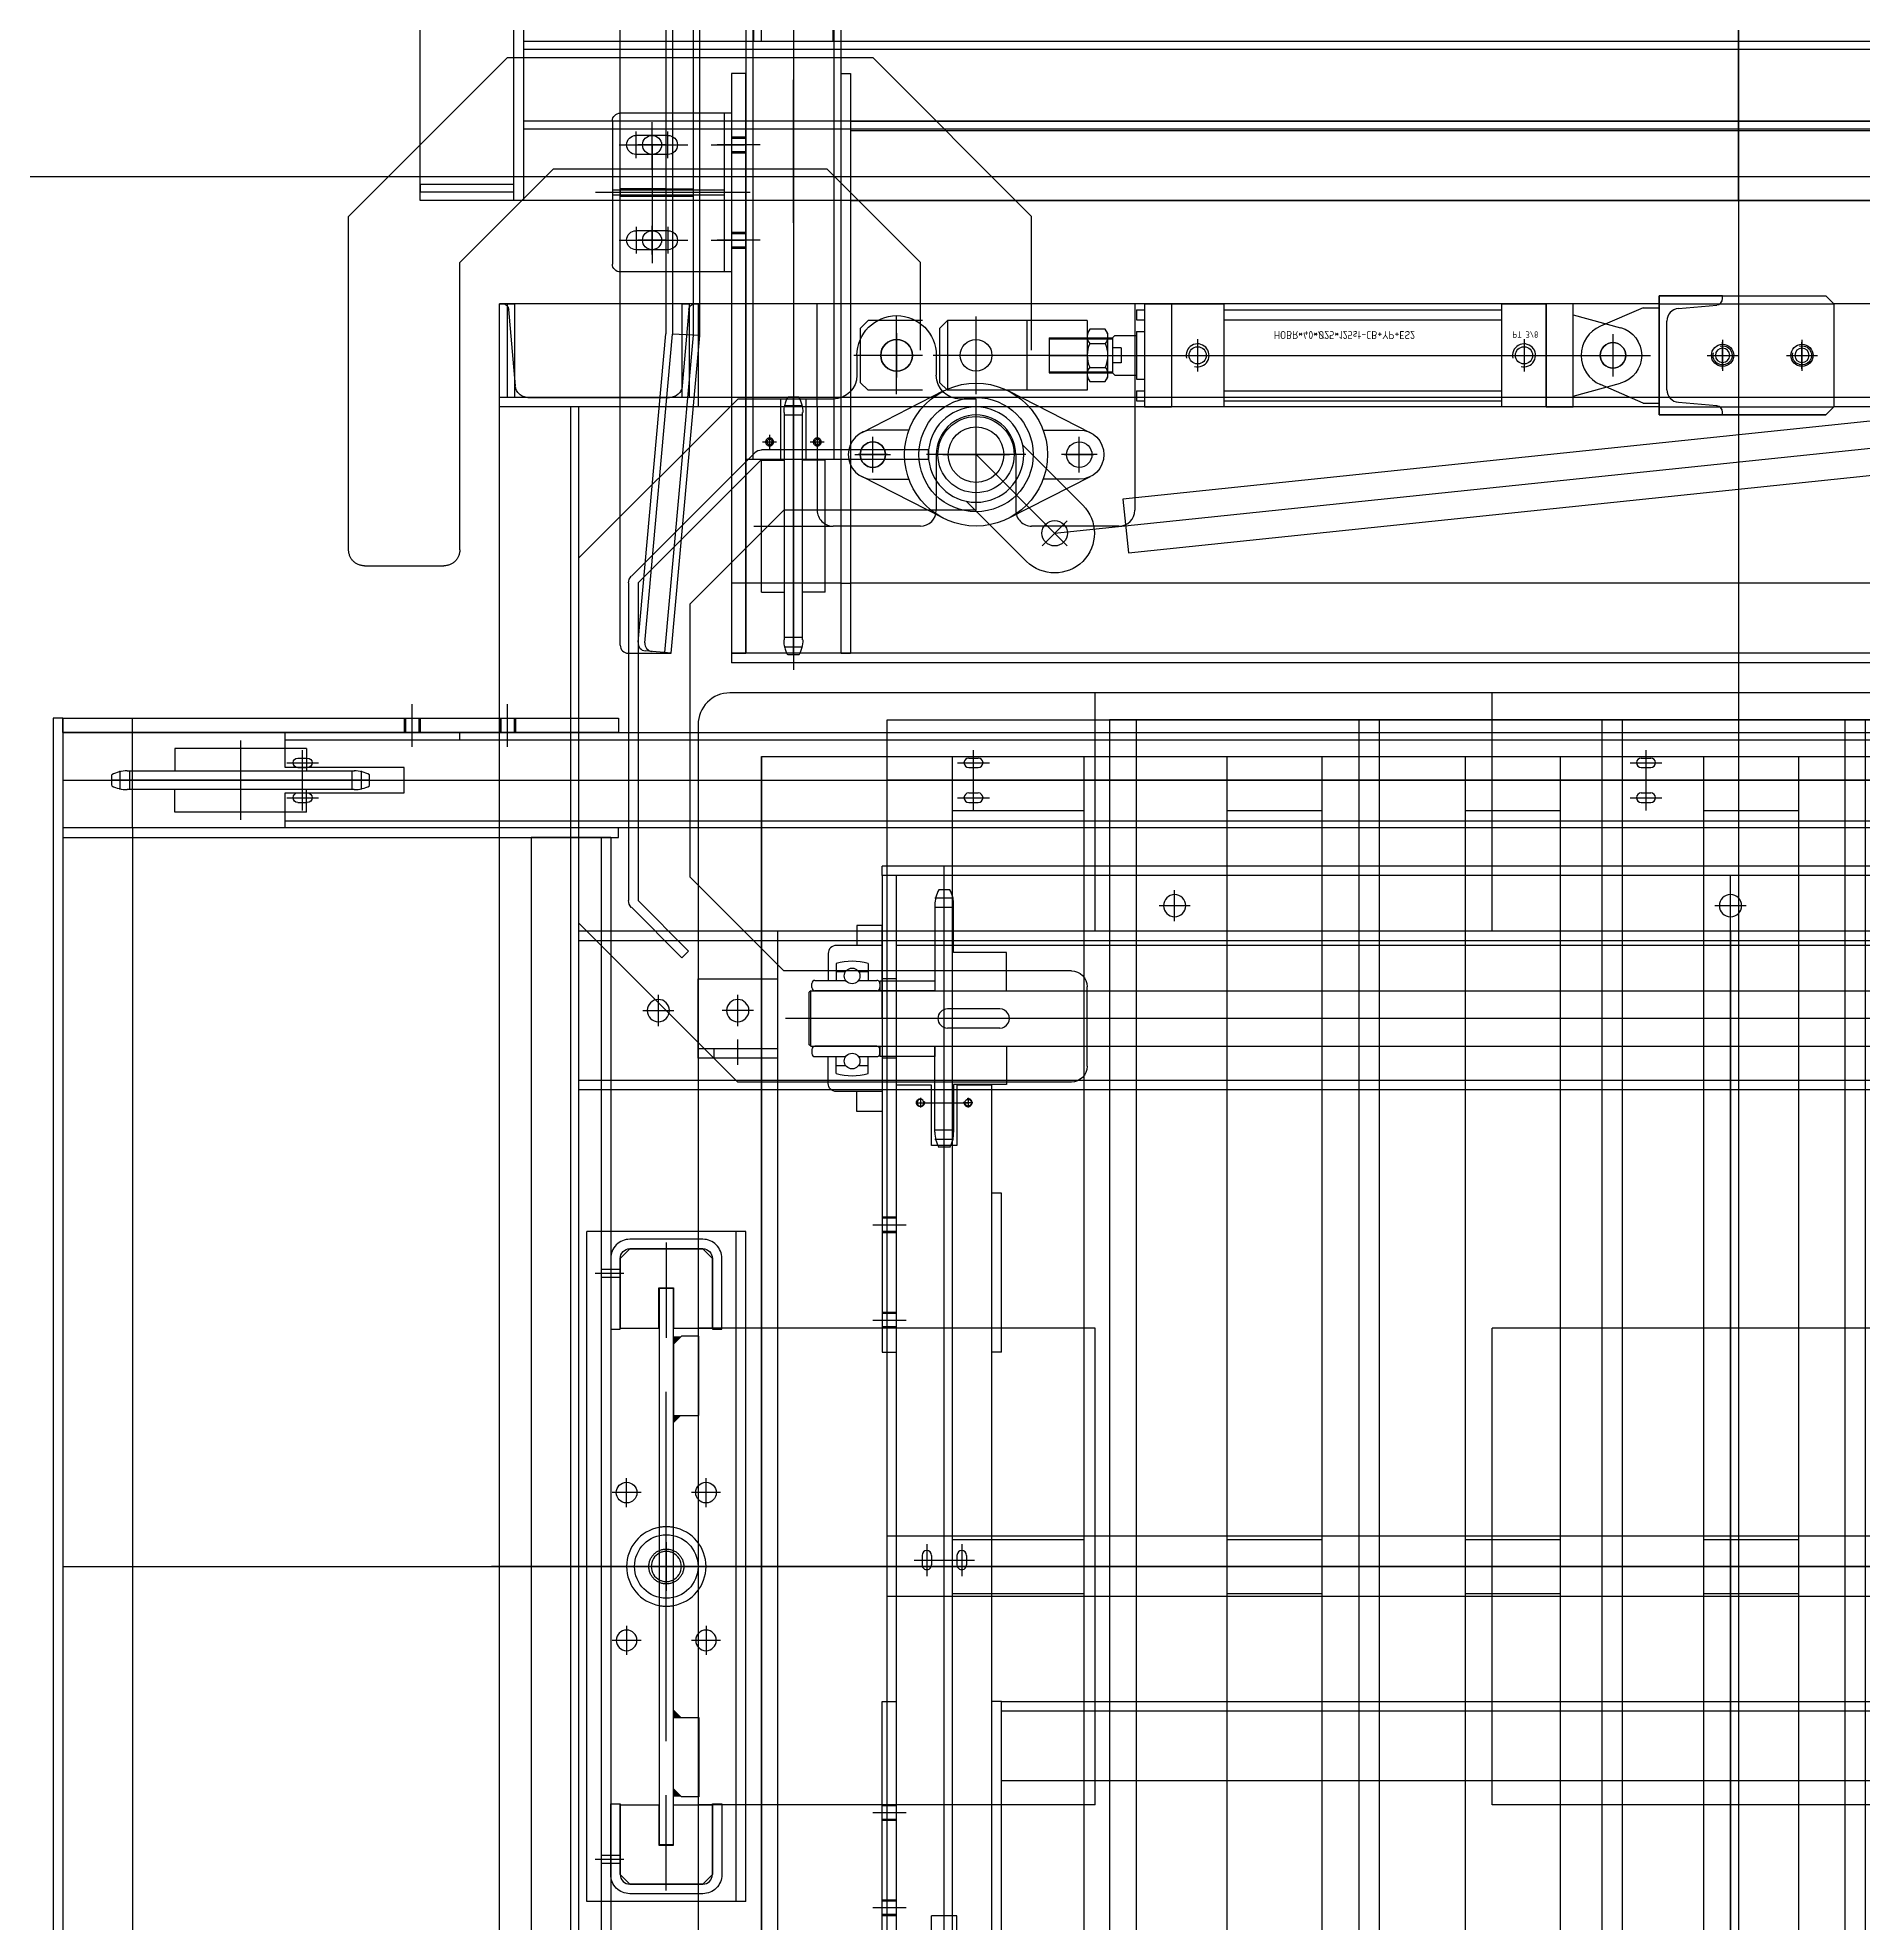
# Model space of a CAD drawing. Extents: x 0 to 210250, y -124674 to 148500.
# Drawn here: x 178271 to 179420, y -30614 to -29427 of the extents above; entities that cross this region are included whole.
import ezdxf

# ---------------------------------------------------------------- set-up
doc = ezdxf.new("R2010")
doc.units = 0
doc.header["$LTSCALE"] = 400
doc.header["$PDSIZE"] = 2
for name, pattern in [('CENTER', [23, 20, -1, 1, -1]), ('HIDDEN', [9.525, 6.35, -3.175]), ('PHANTOM', [25, 20, -1, 1, -1, 1, -1])]:
    doc.linetypes.add(name, pattern=pattern)
doc.layers.get('0').update_dxf_attribs({"linetype": 'CONTINUOUS'})
doc.layers.get('DEFPOINTS').update_dxf_attribs({"linetype": 'CONTINUOUS'})
for name, color, linetype in [('DIM', 2, 'CONTINUOUS'), ('GZ_3', 8, 'HIDDEN'), ('GZ_4', 4, 'CENTER'), ('GZ_Phantom', 6, 'PHANTOM'), ('GZ_Qoo01', 1, 'CONTINUOUS'), ('GZ_Qoo02', 2, 'CONTINUOUS'), ('GZ_Qoo03', 3, 'CONTINUOUS'), ('GZ_Qoo05', 150, 'CONTINUOUS'), ('GZ_Qoo06', 6, 'CONTINUOUS'), ('GZ_Qoo07', 142, 'CONTINUOUS'), ('GZ_Qoo08', 8, 'CONTINUOUS'), ('GZ_Qoo09', 234, 'CONTINUOUS'), ('GZ_Qoo10', 181, 'CONTINUOUS'), ('GZ_Qoo15', 31, 'CONTINUOUS'), ('GZ_Qoo16', 62, 'CONTINUOUS'), ('GZ_Qoo18', 52, 'CONTINUOUS')]:
    doc.layers.add(name, color=color, linetype=linetype)
doc.styles.add('isocp', font='isocp.shx', dxfattribs={"bigfont": 'chineset.shx'})
doc.styles.add('ROMANS', font='romans.shx', dxfattribs={"width": 0.8})
doc.styles.get("Standard").update_dxf_attribs({"font": 'ISOCP.SHX', "bigfont": 'CHINESET.SHX'})
doc.dimstyles.new('AM_ISO', dxfattribs={"dimscale": 300, "dimtxt": 3.5, "dimasz": 3.5, "dimexe": 1, "dimexo": 1, "dimgap": 1.5, "dimtad": 1, "dimdsep": 46, "dimtxsty": 'Standard', "dimcen": 0, "dimclrd": 256, "dimclre": 256, "dimclrt": 256, "dimadec": 0, "dimazin": 2, "dimtp": 0.1, "dimtm": 0.1, "dimtfac": 0.71, "dimtmove": 0, "dimatfit": 3, "dimfxl": 0, "dimlwd": -1, "dimlwe": -1, "dimarcsym": 0})

# ---------------------------------------------------------------- blocks, each defined once
blk = doc.blocks.new('*D404')
at = {"layer": 'DEFPOINTS', "color": 0, "transparency": 16777216}
for p in [(172320.5, -29515), (180875, -29515), (180875, -31265)]:
    blk.add_point(p, dxfattribs=at)
at = {"layer": 'DIM', "linetype": 'ByBlock', "transparency": 16777216}
for p, q in [((172320.5, -28615), (172320.5, -27715)), ((180575, -29515), (172020.5, -29515)), ((172320.5, -31265), (172320.5, -29515)), ((180575, -31265), (172020.5, -31265)), ((172320.5, -32165), (172320.5, -33065))]:
    blk.add_line(p, q, dxfattribs=at)
at = {"layer": 'DIM', "transparency": 16777216}
for points in [[(172170.5, -28615), (172470.5, -28615), (172320.5, -29515)], [(172170.5, -32165), (172470.5, -32165), (172320.5, -31265)]]:
    blk.add_solid(points, dxfattribs=at)
at = {"layer": 'DIM', "transparency": 16777216, "insert": (171600.5, -30390), "char_height": 900, "attachment_point": 5, "rotation": 90, "style": 'ROMANS'}
blk.add_mtext('1750', dxfattribs=at)
blk = doc.blocks.new('A$C7BAC55555')
for p, q in [((510, -529.5), (510, -690.5)), ((34, -627), (34, -567)), ((493, -627), (493, -567)), ((527, -627), (527, -567)), ((429.5, -610), (590.5, -610)), ((34, -777), (34, -717)), ((493, -777), (493, -717)), ((527, -777), (527, -717)), ((34, -927), (34, -867)), ((493, -927), (493, -867)), ((527, -927), (527, -867)), ((34, -1100), (34, -1017)), ((493, -1100), (493, -1017)), ((527, -1100), (527, -1017)), ((0, -1100), (1020, -1100)), ((0, -1220), (1020, -1220))]:
    blk.add_line(p, q)
for points in [[(0, 0), (1020, 0), (1020, -1220), (0, -1220)], [(0, -567), (0, -477), (1020, -477), (1020, -567)], [(0, -717), (0, -627), (1020, -627), (1020, -717)], [(0, -867), (0, -777), (1020, -777), (1020, -867)], [(0, -1017), (0, -927), (1020, -927), (1020, -1017)]]:
    blk.add_lwpolyline(points, close=True)
blk = doc.blocks.new('A$C7DFB169999')
blk.add_line((0, -140), (0, -922))
for points in [[(0, 0), (1066, 0), (1066, -1062), (0, -1062)], [(0, 0), (1066, 0), (1066, -140), (0, -140)], [(0, -153), (1066, -153), (1066, -293), (0, -293)], [(0, -306), (1066, -306), (1066, -446), (0, -446)], [(0, -459), (1066, -459), (1066, -599), (0, -599)], [(0, -612), (1066, -612), (1066, -752), (0, -752)], [(0, -765), (1066, -765), (1066, -905), (0, -905)], [(0, -922), (1066, -922), (1066, -1062), (0, -1062)]]:
    blk.add_lwpolyline(points, close=True)
at = {"layer": 'GZ_3'}
for p, q in [((38, 0), (38, -1062)), ((514, 0), (514, -1062)), ((552, 0), (552, -1062)), ((1028, 0), (1028, -1062))]:
    blk.add_line(p, q, dxfattribs=at)
blk = doc.blocks.new('G$CC2B987D0')
for p, q in [((250, 950), (250, 1100)), ((500, 950), (500, 1100)), ((250, 950), (0, 950)), ((800, 950), (500, 950)), ((250, 700), (0, 700)), ((250, 400), (250, 700)), ((800, 700), (500, 700)), ((500, 400), (500, 700)), ((650, 584.7), (650, 515.3)), ((615.3, 550), (684.7, 550)), ((250, 400), (0, 400)), ((800, 400), (500, 400))]:
    blk.add_line(p, q)
blk.add_lwpolyline([(20, 0), (1280, 0, 0.414214), (1300, 20), (1300, 1080, 0.414214), (1280, 1100), (20, 1100, 0.414214), (0, 1080), (0, 20, 0.414214)], format="xyb", close=True)
blk = doc.blocks.new('Chiming_Hole')
blk.add_circle((0, 0), 5)
at = {"layer": 'GZ_4'}
for p, q in [((0, 7), (0, -7)), ((-7, 0), (7, 0))]:
    blk.add_line(p, q, dxfattribs=at)
blk = doc.blocks.new('G$C8B91A4D4')
for p, q in [((0, 310), (0, 100)), ((10, 320), (60, 320)), ((70, 310), (70, 129)), ((363.2, 317.2), (401, 279.4)), ((327.8, 281.8), (365.6, 244)), ((360, 250), (360, 129)), ((425, 250), (430, 250)), ((430, 250), (430, 240)), ((392, 220), (392, 115)), ((392, 220), (398, 220)), ((398, 220), (398, 115)), ((457.5, 225), (445, 225)), ((457.5, 175), (445, 175)), ((430, 160), (430, 100)), ((70, 129), (129, 70)), ((360, 129), (301, 70)), ((392, 115), (314.2, 37.2)), ((396.2, 110.8), (318.5, 33)), ((0, 100), (100, 0)), ((430, 100), (330, 0)), ((82.4, 69), (78.2, 64.8)), ((110, 33), (78.2, 64.8)), ((114.2, 37.2), (82.4, 69)), ((129, 70), (301, 70)), ((314.2, 37.2), (114.2, 37.2)), ((314.2, 31.2), (114.2, 31.2)), ((100, 0), (330, 0))]:
    blk.add_line(p, q)
blk.add_circle((395, 250), 30)
for centre, radius, start, end in [((345.5, 299.5), 25, 45, 225), ((10, 310), 10, 90, 180), ((60, 310), 10, 0, 90), ((445, 240), 15, 180, 270), ((457.5, 200), 25, 270, 90), ((445, 160), 15, 90, 180), ((392, 115), 6, 315, 0), ((114.2, 37.2), 6, 225, 270), ((314.2, 37.2), 6, 270, 315)]:
    blk.add_arc(centre, radius, start, end)
at = {"layer": 'GZ_3'}
blk.add_line((360, 250), (365, 250), dxfattribs=at)
at = {"layer": 'GZ_4'}
for p, q in [((395, 250), (345.5, 299.5)), ((395, 229), (395, 271)), ((374, 250), (416, 250))]:
    blk.add_line(p, q, dxfattribs=at)
at = {"layer": 'GZ_Phantom'}
for p, q in [((460.7, 285), (545, 285)), ((545, 285), (645, 185)), ((460.7, 215), (516, 215)), ((516, 215), (575, 156)), ((645, -45), (645, 185)), ((575, -16), (575, 156)), ((516, -75), (575, -16)), ((545, -145), (645, -45)), ((335, -75), (516, -75)), ((325, -135), (325, -85)), ((335, -145), (545, -145))]:
    blk.add_line(p, q, dxfattribs=at)
for centre, start, end in [((335, -85), 90, 180), ((335, -135), 180, 270)]:
    blk.add_arc(centre, 10, start, end, dxfattribs=at)
for p, xscale, yscale, zscale, rotation in [((345.5, 299.5), -1.6, 1.6, 1.6, 225), ((457.5, 200), 2, 2, 2, 270)]:
    blk.add_blockref('Chiming_Hole', p, dxfattribs=dict(xscale=xscale, yscale=yscale, zscale=zscale, rotation=rotation))
blk = doc.blocks.new('G$CC7C06DFA')
for p, q in [((1.6, 32.9), (0, 30.2)), ((0, 30.2), (0, 2.7)), ((11.4, 32.9), (1.6, 32.9)), ((1.6, 24), (11.4, 24)), ((13, 30.2), (11.4, 32.9)), ((13, 2.7), (13, 30.2)), ((0, 2.7), (1.6, 0)), ((1.6, 8.9), (11.4, 8.9)), ((1.6, 0), (11.4, 0)), ((11.4, 0), (13, 2.7))]:
    blk.add_line(p, q)
for centre, radius, start, end in [((6.8, 28.3), 6.84, 152.0827, 219.7978), ((18.6, 16.5), 18.6, 156.2523, 203.7477), ((6.2, 28.3), 6.84, 320.2022, 27.9173), ((-5.6, 16.5), 18.6, 336.2523, 23.7477), ((6.8, 4.6), 6.84, 140.2022, 207.9173), ((6.2, 4.6), 6.84, 332.0827, 39.7978)]:
    blk.add_arc(centre, radius, start, end)
blk = doc.blocks.new('G$C97253158')
for p, q in [((26.9, 0), (26.9, 49)), ((8.9, 46.5), (3.9, 41.5)), ((3.9, 41.5), (3.9, 7.5)), ((96.9, 46.5), (8.9, 46.5)), ((96.9, 46.5), (96.9, 2.5)), ((96.9, 24.5), (0, 24.5)), ((3.9, 7.5), (8.9, 2.5)), ((96.9, 2.5), (8.9, 2.5))]:
    blk.add_line(p, q)
at = {"linetype": 'HIDDEN'}
blk.add_line((58.9, 46.5), (58.9, 2.5), dxfattribs=at)
blk.add_circle((26.9, 24.5), 10)
blk = doc.blocks.new('G$C99C01E30')
at = {"color": 4}
for p, q in [((26.9, 0), (26.9, 49)), ((8.9, 46.5), (3.9, 41.5)), ((3.9, 41.5), (3.9, 7.5)), ((43.2, 46.5), (8.9, 46.5)), ((58.9, 46.5), (58.9, 2.5)), ((43.2, 24.5), (0, 24.5)), ((3.9, 7.5), (8.9, 2.5)), ((43.2, 2.5), (8.9, 2.5))]:
    blk.add_line(p, q, dxfattribs=at)
blk.add_circle((26.9, 24.5), 10, dxfattribs=at)
blk = doc.blocks.new('Chiming_Tap')
blk.add_circle((0, 0), 3.75)
at = {"color": 4}
blk.add_arc((0, 0), 5, 255, 195, dxfattribs=at)
at = {"layer": 'GZ_4'}
for p, q in [((-7, 0), (7, 0)), ((0, 7), (0, -7))]:
    blk.add_line(p, q, dxfattribs=at)
blk = doc.blocks.new('G$CE819291F')
for p, q in [((55.1, 61.1), (60, 61.1)), ((55.1, 54.9), (55.1, 61.1)), ((60, 0), (60, 65)), ((60, 65), (77, 65)), ((77, 0), (77, 65)), ((110, 65), (77, 65)), ((110, 0), (110, 65)), ((110, 61.1), (285, 61.1)), ((285, 65), (285, 0)), ((313, 65), (285, 65)), ((313, 65), (313, 0)), ((55, 47.5), (60, 47.5)), ((55, 17.5), (55, 47.5)), ((55.1, 54.9), (60, 54.9)), ((110, 54.9), (285, 54.9)), ((330, 58.1), (359.8, 49.9)), ((0, 21.5), (0, 43.5)), ((0, 43.5), (40, 43.5)), ((0, 42.9), (40, 42.9)), ((40, 43.5), (41.3, 45)), ((40, 21.5), (40, 43.5)), ((45.4, 37.3), (40, 37.3)), ((41.3, 45), (55, 45)), ((45.4, 27.7), (45.4, 37.3)), ((355, 19.2), (355, 45.8)), ((0, 32.5), (378.7, 32.5)), ((45.4, 27.7), (40, 27.7)), ((0, 22.1), (40, 22.1)), ((0, 21.5), (40, 21.5)), ((40, 21.5), (41.3, 20)), ((41.3, 20), (55, 20)), ((55, 17.5), (60, 17.5)), ((330, 6.9), (359.8, 15.1)), ((55.1, 10.1), (60, 10.1)), ((55.1, 3.9), (55.1, 10.1)), ((55.1, 3.9), (60, 3.9)), ((60, 0), (110, 0)), ((110, 10.1), (285, 10.1)), ((110, 3.9), (285, 3.9)), ((285, 0), (313, 0))]:
    blk.add_line(p, q)
at = {"elevation": 0}
blk.add_lwpolyline([(313, 65), (330, 65), (330, 0), (313, 0)], close=True, dxfattribs=at)
blk.add_circle((355, 32.5), 8)
blk.add_arc((355, 32.5), 18.1, 285.3626, 74.6374)
at = {"xscale": -1.444444444444444, "yscale": 1.444444444444444, "zscale": 1.444444444444444, "rotation": 180}
for p in [(93.5, 32.5), (299, 32.5)]:
    blk.add_blockref('Chiming_Tap', p, dxfattribs=at)
at = {"layer": 'GZ_Qoo08', "color": 132, "style": 'isocp', "text_generation_flag": 6}
for s, height, p in [('HOBR*40*%%C25*125st-CB+YP+ES2', 5, (141.5, 17.2)), ('PT 3/8', 4, (291.7, 17.4))]:
    blk.add_text(s, height=height, rotation=180, dxfattribs=at).set_placement(p)
blk = doc.blocks.new('G$C1AB63D57')
blk.add_blockref('G$CE819291F', (122.9, 0))
at = {"xscale": -1, "rotation": 180}
for name, p in [('G$C99C01E30', (0, 57)), ('G$C97253158', (50, 57)), ('G$CC7C06DFA', (146.9, 49))]:
    blk.add_blockref(name, p, dxfattribs=at)
blk = doc.blocks.new('G$C764532AF')
blk.add_lwpolyline([(45, 34), (910, 34), (910, 0), (45, 0)], close=True)
at = {"layer": 'GZ_4'}
blk.add_line((0, 17), (955, 17), dxfattribs=at)
blk = doc.blocks.new('UCFL207-F')
for p, q in [((-20.4, 40.1), (-72, 13.8)), ((20.4, 40.1), (72, 13.8)), ((-55.8, 0), (-74.2, 0)), ((-65, 9.2), (-65, -9.2)), ((55.8, 0), (74.2, 0)), ((65, 9.2), (65, -9.2)), ((-20.4, -40.1), (-72, -13.8)), ((20.4, -40.1), (72, -13.8))]:
    blk.add_line(p, q)
for points in [[(-42.2, -15.5), (-65, -15.5, -1), (-65, 15.5), (-42.2, 15.5)], [(42.2, -15.5), (65, -15.5, 1), (65, 15.5), (42.2, 15.5)]]:
    blk.add_lwpolyline(points, format="xyb")
for centre, radius in [((0, 0), 45), ((0, 0), 36), ((0, 0), 24), ((0, 0), 17.5), ((-65, 0), 8), ((65, 0), 8)]:
    blk.add_circle(centre, radius)
blk = doc.blocks.new('U-F75X40X5X7')
for p, q in [((0, 75), (0, 0)), ((40, 75), (0, 75)), ((40, 73.2), (40, 75)), ((12.3, 67.1), (36.3, 69.2)), ((5, 15.9), (5, 59.1)), ((0, 0), (40, 0)), ((36.3, 5.8), (12.3, 7.9)), ((40, 0), (40, 1.8))]:
    blk.add_line(p, q)
for centre, radius, start, end in [((36, 73.2), 4, 275, 0), ((13, 59.1), 8, 95, 180), ((13, 15.9), 8, 180, 265), ((36, 1.8), 4, 0, 85)]:
    blk.add_arc(centre, radius, start, end)
blk = doc.blocks.new('Hole')
blk.add_circle((0, 0), 5)
at = {"layer": 'GZ_4'}
for p, q in [((-7, 0), (7, 0)), ((0, 7), (0, -7))]:
    blk.add_line(p, q, dxfattribs=at)
blk = doc.blocks.new('G$C6068A536')
for p, q in [((54, 75), (54, 0)), ((54, 75), (159, 75)), ((159, 75), (164, 70)), ((44, 67.5), (17.1, 55.9)), ((44, 67.5), (54, 67.5)), ((164, 70), (164, 5)), ((44, 7.5), (17.1, 19.1)), ((44, 7.5), (54, 7.5)), ((54, 0), (159, 0)), ((164, 5), (159, 0))]:
    blk.add_line(p, q)
blk.add_arc((25, 37.5), 20, 113.3743, 246.6257)
blk.add_blockref('U-F75X40X5X7', (54, 0))
for p, xscale, yscale, zscale in [((25, 37.5), 1.599999999999985, 1.599999999999985, 1.599999999999985), ((94, 37.5), 1.399999999999977, 1.399999999999977, 1.399999999999977), ((144, 37.5), 1.399999999999977, 1.399999999999977, 1.399999999999977)]:
    blk.add_blockref('Hole', p, dxfattribs=dict(xscale=xscale, yscale=yscale, zscale=zscale))
blk = doc.blocks.new('A$C43806FBB')
for p, q in [((-3, -1), (3, -1)), ((-3, -7), (3, -7)), ((-3, -23), (3, -23)), ((-3, -29), (3, -29))]:
    blk.add_line(p, q)
for centre, start, end in [((-3, -4), 90, 270), ((3, -4), 270, 90), ((-3, -26), 90, 270), ((3, -26), 270, 90)]:
    blk.add_arc(centre, 3, start, end)
at = {"layer": 'GZ_4'}
for p, q in [((0, 4), (0, -34)), ((-10, -4), (10, -4)), ((-10, -26), (10, -26))]:
    blk.add_line(p, q, dxfattribs=at)
blk = doc.blocks.new('G$C20335B6D')
for p, q in [((7, 33), (13, 33)), ((7, 27), (13, 27)), ((7, 11), (13, 11)), ((7, 5), (13, 5))]:
    blk.add_line(p, q)
for centre, start, end in [((7, 30), 90, 270), ((13, 30), 270, 90), ((7, 8), 90, 270), ((13, 8), 270, 90)]:
    blk.add_arc(centre, 3, start, end)
at = {"layer": 'GZ_4'}
for p, q in [((10, 0), (10, 38)), ((0, 30), (20, 30)), ((0, 8), (20, 8))]:
    blk.add_line(p, q, dxfattribs=at)
blk = doc.blocks.new('G$CB6910C90')
blk.add_lwpolyline([(0, 44.5, -0.414214), (12, 56.5), (58, 56.5, -0.414214), (70, 44.5), (70, 0), (64, 0), (64, 44.5, 0.414214), (58, 50.5), (12, 50.5, 0.414214), (6, 44.5), (6, 0), (0, 0)], format="xyb", close=True)
at = {"layer": 'GZ_3'}
for p, q in [((64, 37.5), (70, 37.5)), ((64, 32.5), (70, 32.5))]:
    blk.add_line(p, q, dxfattribs=at)
at = {"layer": 'GZ_4'}
blk.add_line((61.8, 35), (73, 35), dxfattribs=at)
blk = doc.blocks.new('G$CC3795737')
for p, q in [((145, 0), (145, 918)), ((145, 918), (195, 918)), ((195, 0), (195, 918)), ((60, 670), (145, 670)), ((60, 670), (60, 248)), ((60, 248), (145, 248)), ((145, 0), (195, 0))]:
    blk.add_line(p, q)
blk.add_circle((110, 459), 20)
at = {"layer": 'GZ_3'}
for p, q in [((151, 0), (151, 918)), ((66, 670), (66, 248)), ((145, 670), (160, 670)), ((160, 670), (160, 248)), ((145, 646), (151, 646)), ((145, 641), (151, 641)), ((145, 277), (151, 277)), ((145, 272), (151, 272)), ((145, 248), (160, 248))]:
    blk.add_line(p, q, dxfattribs=at)
at = {"layer": 'GZ_4'}
for p, q in [((142.4, 643.5), (154.7, 643.5)), ((110, 569), (110, 349)), ((0, 459), (220.1, 459)), ((142.4, 274.5), (154.7, 274.5))]:
    blk.add_line(p, q, dxfattribs=at)
blk.add_blockref('G$CB6910C90', (75, 608.5))
at = {"xscale": -1.3, "yscale": 1.3, "zscale": 1.3, "rotation": 180}
for p in [(85, 505.5), (135, 505.5)]:
    blk.add_blockref('Chiming_Hole', p, dxfattribs=at)
at = {"xscale": 1.3, "yscale": 1.3, "zscale": 1.3}
for p in [(85, 412.5), (135, 412.5)]:
    blk.add_blockref('Chiming_Hole', p, dxfattribs=at)
at = {"xscale": -1, "rotation": 180}
blk.add_blockref('G$CB6910C90', (75, 309.5), dxfattribs=at)
blk = doc.blocks.new('G$CACBF8BD5')
blk.add_lwpolyline([(6, 56.1), (0, 50.1), (0, 6.1), (24.4, 6.1), (24.4, 31.6), (33.6, 31.6), (33.6, 6.1), (58, 6.1), (58, 50.1), (52, 56.1)], close=True)
at = {"layer": 'GZ_4'}
blk.add_line((29, 60), (29, 0), dxfattribs=at)
blk = doc.blocks.new('G$CD043A486')
at = {"elevation": 0}
for points in [[(20.5, 0), (29.5, 0), (29.5, 350), (20.5, 350)], [(29.5, 270), (45.5, 270), (45.5, 320), (34.5, 320), (29.5, 315)], [(29.5, 80), (45.5, 80), (45.5, 30), (34.5, 30), (29.5, 35)]]:
    blk.add_lwpolyline(points, close=True, dxfattribs=at)
for radius, start, end in [(25, 100.3698, 259.6302), (25, 280.3698, 79.6302), (9.5, 116.7437, 243.2563), (9.5, 296.7437, 63.2563)]:
    blk.add_arc((25, 175), radius, start, end)
for points in [[(29.5, 315), (34.5, 320), (29.5, 320)], [(29.5, 265), (34.5, 270), (29.5, 270)], [(29.5, 85), (34.5, 80), (29.5, 80)], [(29.5, 35), (34.5, 30), (29.5, 30)]]:
    blk.add_solid(points)
at = {"layer": 'GZ_3'}
blk.add_circle((25, 175), 11, dxfattribs=at)
for radius, start, end in [(25, 79.6302, 100.3698), (9.5, 63.2563, 116.7437), (9.5, 243.2563, 296.7437), (25, 259.6302, 280.3698)]:
    blk.add_arc((25, 175), radius, start, end, dxfattribs=at)
at = {"layer": 'GZ_4'}
for p, q in [((25, 190.4), (25, 159.6)), ((9.6, 175), (40.4, 175))]:
    blk.add_line(p, q, dxfattribs=at)
blk = doc.blocks.new('G$CA0D70F1C')
for p, q in [((28.4, 162.2), (21.6, 162.2)), ((19.1, 9.6), (19.1, 152.7)), ((19.1, 151.1), (30.8, 151.1)), ((30.8, 152.6), (30.8, 9.6)), ((5, 122.6), (5, 39.6)), ((5, 122.6), (19.1, 122.6)), ((45, 122.6), (30.8, 122.6)), ((45, 122.6), (45, 39.6)), ((5, 39.6), (19.1, 39.6)), ((45, 39.6), (30.8, 39.6)), ((19.1, 11.1), (30.8, 11.1)), ((28.4, 0), (21.6, 0))]:
    blk.add_line(p, q)
for centre, start, end in [((39.4, 152.7), 151.8569, 180.0706), ((10.6, 152.7), 359.9294, 28.1431), ((39.4, 9.6), 179.9294, 208.1431), ((10.6, 9.6), 331.8569, 0.0706)]:
    blk.add_arc(centre, 20.3, start, end)
at = {"layer": 'GZ_4'}
for p, q in [((19.1, 157.1), (30.8, 157.1)), ((25, 162.2), (25, 0)), ((0, 81.1), (50, 81.1)), ((19.1, 5.1), (30.8, 5.1))]:
    blk.add_line(p, q, dxfattribs=at)
blk = doc.blocks.new('G$C5BBA61A6')
for p, q in [((0, 1086), (0, 18)), ((6, 1086), (0, 1086)), ((6, 1086), (6, 18)), ((6, 1077), (2406, 1077)), ((50, 1017), (50, 1077)), ((146, 1055), (146, 1077)), ((221, 1055), (146, 1055)), ((221, 1039), (221, 1055)), ((146, 1017), (146, 1039)), ((146, 1039), (221, 1039)), ((2406, 1017), (6, 1017)), ((6, 1017), (6, 1011)), ((6, 1017), (6, 1011)), ((50, 1011), (50, 93))]:
    blk.add_line(p, q)
at = {"elevation": 0}
for points in [[(6, 1086), (356, 1086), (356, 1077), (6, 1077)], [(6, 1011), (356, 1011), (356, 1017), (6, 1017)]]:
    blk.add_lwpolyline(points, close=True, dxfattribs=at)
at = {"layer": 'GZ_3'}
for p, q in [((50, 1077), (50, 1086)), ((221, 1086), (221, 1077)), ((221.8, 1086), (221.8, 1077)), ((230.2, 1086), (230.2, 1077)), ((231, 1086), (231, 1077)), ((281, 1086), (281, 1077)), ((281.8, 1086), (281.8, 1077)), ((290.2, 1086), (290.2, 1077)), ((291, 1086), (291, 1077)), ((146, 1072.5), (2284, 1072.5)), ((256, 1072.5), (256, 1077)), ((146, 1021.5), (2284, 1021.5)), ((50, 1017), (50, 1011))]:
    blk.add_line(p, q, dxfattribs=at)
at = {"layer": 'GZ_4'}
for p, q in [((226, 1068), (226, 1095)), ((286, 1068), (286, 1095)), ((6, 1047), (2416.5, 1047)), ((6, 552), (2406, 552))]:
    blk.add_line(p, q, dxfattribs=at)
for name, p, rotation in [('G$CA0D70F1C', (36.9, 1072), 270), ('G$CC3795737', (496, 1011), 180)]:
    blk.add_blockref(name, p, dxfattribs=dict(rotation=rotation))
at = {"xscale": -1, "rotation": 180}
blk.add_blockref('A$C43806FBB', (157, 1032), dxfattribs=at)
for p in [(569.4, 1028), (992.8, 1028)]:
    blk.add_blockref('G$C20335B6D', p)
at = {"layer": 'GZ_Qoo02'}
blk.add_blockref('G$CD043A486', (361, 377), dxfattribs=at)
at = {"layer": 'GZ_Qoo10'}
blk.add_blockref('G$CACBF8BD5', (357, 695.9), dxfattribs=at)
at = {"layer": 'GZ_Qoo10', "xscale": -1, "rotation": 180}
blk.add_blockref('G$CACBF8BD5', (357, 408.1), dxfattribs=at)
blk = doc.blocks.new('SCR1-64551181')
blk.add_circle((0, 0), 2.1)
at = {"layer": 'GZ_3'}
blk.add_arc((0, 0), 2.5, 255, 195, dxfattribs=at)
at = {"layer": 'GZ_4'}
for p, q in [((-3, 0), (3, 0)), ((0, 3), (0, -3))]:
    blk.add_line(p, q, dxfattribs=at)
blk = doc.blocks.new('A$C479D1121')
at = {"layer": 'GZ_4'}
blk.add_line((0, 15), (0, -15), dxfattribs=at)
blk.add_blockref('SCR1-64551181', (0, 15))
at = {"xscale": -1, "rotation": 180}
blk.add_blockref('SCR1-64551181', (0, -15), dxfattribs=at)
blk = doc.blocks.new('G$CD55A1C7B')
for p, q in [((0, 1076, 0), (0, 8)), ((6, 1076, 0), (0, 1076, 0)), ((6, 1076, 0), (6, 8)), ((6, 1076), (306, 1076)), ((71, 1067), (71, 1076)), ((121, 1067), (121, 1076)), ((306, 1076), (306, 1067)), ((876, 1076, 0), (876, 8, 0)), ((882, 1076, 0), (876, 1076, 0)), ((882, 1076, 0), (882, 8, 0)), ((876, 1067, 0), (6, 1067, 0)), ((50, 1067, 0), (50, 17)), ((138, 1067, 0), (138, 1045, 0)), ((736, 1067, 0), (736, 1045, 0)), ((832, 1067, 0), (832, 1007, 0)), ((138, 1045, 0), (176, 1045, 0)), ((176, 1045, 0), (176, 1029, 0)), ((661, 1045, 0), (661, 1029, 0)), ((736, 1045, 0), (661, 1045, 0)), ((138, 1029, 0), (138, 1007, 0)), ((176, 1029, 0), (138, 1029, 0)), ((736, 1029, 0), (661, 1029, 0)), ((736, 1029, 0), (736, 1007, 0)), ((876, 1007, 0), (138, 1007, 0)), ((526, 1001, 0), (526, 1007, 0)), ((876, 1001, 0), (526, 1001, 0)), ((832, 1001, 0), (832, 83)), ((876, 77), (138, 77)), ((138, 77), (138, 55)), ((306, 83, 0), (306, 77)), ((876, 83), (526, 83)), ((526, 83), (526, 77)), ((736, 77), (736, 55)), ((832, 77, 0), (832, 17, 0)), ((138, 55), (176, 55)), ((176, 55), (176, 39)), ((661, 55), (661, 39)), ((736, 55), (661, 55)), ((138, 39), (138, 17)), ((176, 39), (138, 39)), ((736, 39), (661, 39)), ((736, 39), (736, 17)), ((876, 17), (6, 17)), ((71, 17), (71, 8)), ((121, 17), (121, 8)), ((306, 8), (306, 17)), ((6, 8), (0, 8)), ((6, 8, 0), (0, 8, 0)), ((6, 8), (306, 8))]:
    blk.add_line(p, q)
at = {"elevation": 0}
for points in [[(876, 1076), (526, 1076), (526, 1067)], [(306, 1007), (306, 1001), (206, 1001), (206, 1007)], [(306, 83), (206, 83), (206, 77)]]:
    blk.add_lwpolyline(points, dxfattribs=at)
blk.add_lwpolyline([(526, 1001), (576, 1001), (576, 83), (526, 83)], close=True, dxfattribs=at)
blk.add_lwpolyline([(882, 8), (526, 8), (526, 17)])
at = {"layer": 'DEFPOINTS', "color": 0, "linetype": 'ByBlock'}
for p in [(876, 1067, 0), (876, 1067, 0), (176, 1007, 0), (661, 1007, 0), (176, 77), (176, 77), (701, 17)]:
    blk.add_point(p, dxfattribs=at)
at = {"layer": 'GZ_3'}
for p, q in [((832, 1067, 0), (832, 1076, 0)), ((532, 1001, 0), (532, 83, 0)), ((832, 1007, 0), (832, 1001, 0)), ((832, 77, 0), (832, 83)), ((221, 17, 0), (221, 8, 0)), ((221.7, 17, 0), (221.7, 8, 0)), ((230.2, 17, 0), (230.2, 8, 0)), ((231, 17, 0), (231, 8, 0)), ((281, 17, 0), (281, 8, 0)), ((281.7, 17, 0), (281.7, 8, 0)), ((290.2, 17, 0), (290.2, 8, 0)), ((291, 17, 0), (291, 8, 0)), ((591, 17, 0), (591, 8, 0)), ((591.7, 17, 0), (591.7, 8, 0)), ((600.2, 17, 0), (600.2, 8, 0)), ((601, 17, 0), (601, 8, 0)), ((651, 17, 0), (651, 8, 0)), ((651.7, 17, 0), (651.7, 8, 0)), ((660.2, 17, 0), (660.2, 8, 0)), ((661, 17, 0), (661, 8, 0)), ((832, 17, 0), (832, 8))]:
    blk.add_line(p, q, dxfattribs=at)
at = {"layer": 'GZ_4'}
for p, q in [((96, 1059), (96, 1084)), ((882, 1037, 0), (0, 1037, 0)), ((876, 542, 0), (6, 542, 0)), ((882, 47), (0, 47)), ((96, 25), (96, 0)), ((226, 2, 0), (226, 23, 0)), ((286, 2, 0), (286, 23, 0)), ((596, 23, 0), (596, 2, 0)), ((656, 23, 0), (656, 2, 0))]:
    blk.add_line(p, q, dxfattribs=at)
at = {"xscale": -1, "rotation": 180}
for name, p in [('A$C479D1121', (149, 1037, 0)), ('G$C20335B6D', (427, 1056)), ('A$C479D1121', (149, 47, 0))]:
    blk.add_blockref(name, p, dxfattribs=at)
at = {"rotation": 359.9999999999999}
for p in [(725, 1052, 0), (725, 62)]:
    blk.add_blockref('A$C43806FBB', p, dxfattribs=at)
at = {"yscale": 1.4, "zscale": 1.4}
for p, xscale in [((25, 892, 0), -1.4), ((857, 892, 0), 1.4), ((25, 542, 0), -1.4), ((857, 542, 0), 1.4), ((25, 192, 0), -1.4), ((857, 192, 0), 1.4)]:
    blk.add_blockref('Chiming_Hole', p, dxfattribs=dict(at, xscale=xscale))
blk.add_blockref('G$C20335B6D', (427, 28))
blk = doc.blocks.new('UC207')
for p, q in [((-4.1, 24), (-15.5, 24)), ((-10, 34.6), (-10, 24)), ((-4.1, 29.5), (-10, 29.5)), ((10, 29.5), (4.1, 29.5)), ((23.4, 24), (4.1, 24)), ((10, 34.6), (10, 24)), ((-17.5, 22), (-17.5, 19.5)), ((-15.5, 17.5), (23.4, 17.5)), ((25.4, 19.5), (25.4, 22)), ((-17.5, -22), (-17.5, -19.5)), ((-15.5, -17.5), (23.4, -17.5)), ((25.4, -19.5), (25.4, -22)), ((-4.1, -24), (-15.5, -24)), ((-10, -34.6), (-10, -24)), ((-4.1, -29.5), (-10, -29.5)), ((23.4, -24), (4.1, -24)), ((10, -29.5), (4.1, -29.5)), ((10, -34.6), (10, -24))]:
    blk.add_line(p, q)
for centre in [(0, 26.8), (0, -26.8)]:
    blk.add_circle(centre, 4.92)
for centre, radius, start, end in [((0, 0), 36, 73.8724, 106.1276), ((-15.5, 22), 2, 90, 180), ((23.4, 22), 2, 0, 90), ((-15.5, 19.5), 2, 180, 270), ((23.4, 19.5), 2, 270, 0), ((-15.5, -19.5), 2, 90, 180), ((-15.5, -22), 2, 180, 270), ((23.4, -19.5), 2, 0, 90), ((23.4, -22), 2, 270, 0), ((0, 0), 36, 253.8724, 286.1276)]:
    blk.add_arc(centre, radius, start, end)
blk = doc.blocks.new('UCF207-S')
for points in [[(0, 0), (0, 58.5), (-16, 58.5), (-16, 46)], [(0, 0), (0, -58.5), (-16, -58.5), (-16, -46)]]:
    blk.add_lwpolyline(points)
for points in [[(0, 46), (-29, 46, 0.414214), (-34, 41), (-34, 24)], [(0, -46), (-29, -46, -0.414214), (-34, -41), (-34, -24)]]:
    blk.add_lwpolyline(points, format="xyb")
at = {"rotation": 180}
blk.add_blockref('UC207', (-19, 0), dxfattribs=at)
blk = doc.blocks.new('G$CF319886A')
for p, q in [((0, 1174), (1, 1175)), ((1, 1175), (34, 1175)), ((35, 1174), (34, 1175)), ((0, 1174), (35, 1174)), ((0, 1174), (0, 16)), ((35, 1174), (35, 16)), ((11.5, 1055), (11.5, 1088)), ((23.5, 1055), (23.5, 1088)), ((11.5, 102), (11.5, 180)), ((23.5, 102), (23.5, 180)), ((0, 16), (35, 16)), ((0, 16), (1, 15)), ((1, 15), (34, 15)), ((34, 15), (35, 16))]:
    blk.add_line(p, q)
for centre, start, end in [((17.5, 1088), 0, 180), ((17.5, 1055), 180, 0), ((17.5, 180), 0, 180), ((17.5, 102), 180, 0)]:
    blk.add_arc(centre, 6, start, end)
at = {"layer": 'GZ_4'}
blk.add_line((17.5, 0), (17.5, 1190), dxfattribs=at)
blk = doc.blocks.new('G$C90D414C2')
at = {"layer": 'GZ_Phantom'}
for points in [[(63.6, 1095.8), (63.6, 1130.4), (57.3, 1130.4), (57.3, 1095.8)], [(105, 1095.8), (105, 1130.4), (98.6, 1130.4), (98.6, 1095.8)], [(63.6, 94.1), (63.6, 59.6), (57.3, 59.6), (57.3, 94.1)], [(105, 94.1), (105, 59.6), (98.6, 59.6), (98.6, 94.1)]]:
    blk.add_lwpolyline(points, close=True, dxfattribs=at)
at = {"layer": 'GZ_Qoo06'}
for p, q in [((0, 1086.5), (0, 1093.4)), ((0, 1086.5), (0, 1093.4)), ((5.1, 1095.8), (5.1, 1084.1)), ((5.1, 1095.8), (5.1, 1084.1)), ((152.6, 1095.8), (9.6, 1095.8)), ((11.1, 1095.8), (11.1, 1084.1)), ((11.1, 1095.8), (11.1, 1084.1)), ((152.6, 1095.8), (98.6, 1095.8)), ((151.1, 1095.8), (151.1, 1084.1)), ((151.1, 1095.8), (151.1, 1084.1)), ((157.1, 1095.8), (157.1, 1084.1)), ((157.1, 1095.8), (157.1, 1084.1)), ((162.2, 1086.5), (162.2, 1093.4)), ((162.2, 1086.5), (162.2, 1093.4)), ((39.6, 1084.1), (9.6, 1084.1)), ((39.6, 1084.1), (9.6, 1084.1)), ((39.6, 1050.8), (39.6, 1084.1)), ((39.6, 1050.8), (39.6, 1084.1)), ((122.6, 1050.8), (122.6, 1084.1)), ((122.6, 1084.1), (152.6, 1084.1)), ((122.6, 1050.8), (122.6, 1084.1)), ((122.6, 1084.1), (152.6, 1084.1)), ((63.6, 1050.8), (39.6, 1050.8)), ((63.6, 1050.8), (39.6, 1050.8)), ((63.6, 1050.8), (39.6, 1050.8)), ((63.6, 1050.8), (39.6, 1050.8)), ((81.1, 1050.8), (39.6, 1050.8)), ((81.1, 1050.8), (39.6, 1050.8)), ((39.6, 1050.8), (39.6, 1017.6)), ((63.6, 1050.8), (39.6, 1050.8)), ((63.6, 1050.8), (39.6, 1050.8)), ((63.6, 1050.8), (39.6, 1050.8)), ((63.6, 1050.8), (39.6, 1050.8)), ((81.1, 1050.8), (39.6, 1050.8)), ((81.1, 1050.8), (122.6, 1050.8)), ((81.1, 1050.8), (122.6, 1050.8)), ((81.1, 1050.8), (122.6, 1050.8)), ((98.6, 1050.8), (122.6, 1050.8)), ((98.6, 1050.8), (122.6, 1050.8)), ((98.6, 1050.8), (122.6, 1050.8)), ((98.6, 1050.8), (122.6, 1050.8)), ((98.6, 1050.8), (122.6, 1050.8)), ((98.6, 1050.8), (122.6, 1050.8)), ((98.6, 1050.8), (122.6, 1050.8)), ((98.6, 1050.8), (122.6, 1050.8)), ((122.6, 1050.8), (122.6, 1017.6)), ((12.2, 1015.2), (12.2, 1008.3)), ((17.2, 1005.9), (17.2, 1017.6)), ((39.6, 1017.6), (21.8, 1017.6)), ((23.2, 1005.9), (23.2, 1017.6)), ((122.6, 1017.6), (140.4, 1017.6)), ((139, 1005.9), (139, 1017.6)), ((145, 1005.9), (145, 1017.6)), ((150, 1015.2), (150, 1008.3)), ((21.8, 1005.9), (81.1, 1005.9)), ((140.4, 1005.9), (81.1, 1005.9)), ((63.6, 139.1), (39.6, 139.1)), ((39.6, 139.1), (39.6, 105.9)), ((63.6, 139.1), (39.6, 139.1)), ((63.6, 94.1), (63.6, 139.1)), ((98.6, 139.1), (122.6, 139.1)), ((98.6, 139.1), (122.6, 139.1)), ((98.6, 94.1), (98.6, 139.1)), ((122.6, 139.1), (122.6, 105.9)), ((0, 103.5), (0, 96.5)), ((5.1, 94.1), (5.1, 105.9)), ((39.6, 105.9), (9.6, 105.9)), ((11.1, 94.1), (11.1, 105.9)), ((122.6, 105.9), (152.6, 105.9)), ((151.1, 94.1), (151.1, 105.9)), ((157.1, 94.1), (157.1, 105.9)), ((162.2, 103.5), (162.2, 96.5)), ((9.6, 94.1), (63.6, 94.1)), ((152.6, 94.1), (98.6, 94.1))]:
    blk.add_line(p, q, dxfattribs=at)
for centre, start, end in [((9.6, 1075.6), 89.9294, 118.1431), ((9.6, 1075.6), 89.9294, 118.1431), ((152.7, 1075.6), 61.8569, 90.0706), ((152.7, 1075.6), 61.8569, 90.0706), ((9.6, 1104.4), 241.8569, 270.0706), ((9.6, 1104.4), 241.8569, 270.0706), ((152.7, 1104.4), 269.9294, 298.1431), ((152.7, 1104.4), 269.9294, 298.1431), ((21.8, 997.3), 89.9294, 118.1431), ((140.4, 997.3), 61.8569, 90.0706), ((21.8, 1026.1), 241.8569, 270.0706), ((140.4, 1026.1), 269.9294, 298.1431), ((9.6, 85.6), 89.9294, 118.1431), ((9.6, 114.4), 241.8569, 270.0706), ((152.7, 85.6), 61.8569, 90.0706), ((152.7, 114.4), 269.9294, 298.1431)]:
    blk.add_arc(centre, 20.3, start, end, dxfattribs=at)
at = {"rotation": 180}
blk.add_blockref('G$CF319886A', (98.6, 1190), dxfattribs=at)
at = {"layer": 'GZ_Qoo06', "xscale": -1, "rotation": 89.99999999999997}
blk.add_blockref('UCF207-S', (81.1, 1129), dxfattribs=at)
at = {"layer": 'GZ_Qoo06', "rotation": 90.00000000000004}
blk.add_blockref('UCF207-S', (81.1, 61), dxfattribs=at)
blk = doc.blocks.new('G$C963E0D2C')
for name, p in [('G$C90D414C2', (14.9, 0, 0)), ('G$CD55A1C7B', (0, 53, 0))]:
    blk.add_blockref(name, p)
blk = doc.blocks.new('G$C9B385EDC')
for p, q in [((40, 44), (40, 50)), ((0, 44), (50, 44))]:
    blk.add_line(p, q)
blk.add_lwpolyline([(50, 50), (50, 0), (0, 0), (0, 50)], close=True)
at = {"layer": 'GZ_4'}
blk.add_line((25, 54.1), (25, 38.2), dxfattribs=at)
at = {"xscale": -1.4, "yscale": 1.4, "zscale": 1.4, "rotation": 89.99999999999993}
blk.add_blockref('Chiming_Hole', (25, 20), dxfattribs=at)
blk = doc.blocks.new('G$C2C2E924B')
at = {"elevation": 0}
blk.add_lwpolyline([(0, 41), (1200, 41), (1200, 841), (0, 841)], close=True, dxfattribs=at)
at = {"layer": 'GZ_4'}
for p, q in [((600, 841), (600, 41)), ((0, 441), (1200, 441))]:
    blk.add_line(p, q, dxfattribs=at)
at = {"rotation": 180}
blk.add_blockref('G$C9B385EDC', (0, 811), dxfattribs=at)
at = {"layer": 'GZ_Qoo07', "rotation": 270}
blk.add_blockref('G$C963E0D2C', (5, 882, 0), dxfattribs=at)
blk = doc.blocks.new('Mark')
at = {"layer": 'GZ_4'}
for p, q in [((0, 5), (0, -5)), ((-5, 0), (5, 0))]:
    blk.add_line(p, q, dxfattribs=at)
blk = doc.blocks.new('U-F125X65X6X8')
for p, q in [((0, 125), (0, 0)), ((65, 125), (0, 125)), ((13.3, 115.1), (61.3, 119.3)), ((65, 123.2), (65, 125)), ((6, 17.9), (6, 107.1)), ((0, 0), (65, 0)), ((61.3, 5.7), (13.3, 9.9)), ((65, 0), (65, 1.8))]:
    blk.add_line(p, q)
for centre, radius, start, end in [((61, 123.2), 4, 275, 0), ((14, 107.1), 8, 95, 180), ((14, 17.9), 8, 180, 265), ((61, 1.8), 4, 0, 85)]:
    blk.add_arc(centre, radius, start, end)
blk = doc.blocks.new('G$C973B6787')
for p, q in [((730, 1563), (730, 1638)), ((730, 1638), (835, 1638)), ((835, 1638), (840, 1633)), ((730, 1633), (0, 1633)), ((0, 1568), (0, 1633)), ((200, 1568), (200, 1633)), ((400, 1633), (400, 1503)), ((1700, 1633), (840, 1633)), ((840, 1633), (840, 1568)), ((0, 108), (0, 1568)), ((200, 1568), (0, 1568)), ((50, 108), (50, 1568)), ((200, 1568), (200, 1568)), ((200, 1568), (200, 1503)), ((487, 1568), (398, 1568)), ((730, 1568), (400, 1568)), ((840, 1568), (835, 1563)), ((1150, 1568), (840, 1568)), ((835, 1563), (730, 1563)), ((275, 1538), (275, 1503)), ((325, 1538), (325, 1503)), ((265, 1493), (210, 1493)), ((390, 1493), (335, 1493)), ((1450, 1238), (50, 1238)), ((1450, 1138), (50, 1138))]:
    blk.add_line(p, q)
for centre, radius, start, end in [((300, 1538), 25, 0, 180), ((210, 1503), 10, 180, 270), ((265, 1503), 10, 270, 0), ((335, 1503), 10, 180, 270), ((390, 1503), 10, 270, 0)]:
    blk.add_arc(centre, radius, start, end)
at = {"layer": 'GZ_3'}
for p, q in [((730, 1633), (840, 1633)), ((1700, 1574), (0, 1574)), ((45, 108), (45, 1568)), ((400, 1568), (200, 1568)), ((730, 1568), (840, 1568)), ((1650, 1232), (50, 1232)), ((1650, 1144), (50, 1144))]:
    blk.add_line(p, q, dxfattribs=at)
at = {"layer": 'GZ_3', "elevation": 0}
for points in [[(5, 1633), (9.5, 1633), (9.5, 1574), (5, 1574)], [(115, 1633), (119.5, 1633), (119.5, 1574), (115, 1574)]]:
    blk.add_lwpolyline(points, close=True, dxfattribs=at)
at = {"layer": 'GZ_4'}
for p, q in [((780, 1675.9), (780, 0)), ((1700, 838), (0, 838))]:
    blk.add_line(p, q, dxfattribs=at)
at = {"rotation": 180}
for name, p, xscale, yscale, zscale in [('Chiming_Tap', (770, 1600.5), -1.2, 1.2, 1.2), ('Chiming_Tap', (820, 1600.5), -1.2, 1.2, 1.2), ('Mark', (300, 1538), 6.25, 6.25, 6.25), ('Hole', (235, 1538), -1.599999999999909, 1.599999999999909, 1.6), ('Hole', (365, 1538), 1.600000000000023, 1.600000000000023, 1.600000000000023), ('Hole', (100, 1188), -1.399999999999977, 1.399999999999977, 1.4)]:
    blk.add_blockref(name, p, dxfattribs=dict(at, xscale=xscale, yscale=yscale, zscale=zscale))
at = {"layer": 'GZ_3', "xscale": -1, "rotation": 270}
blk.add_blockref('U-F125X65X6X8', (0, 1568), dxfattribs=at)
blk = doc.blocks.new('G$CB6A85CBA')
at = {"rotation": 90}
blk.add_blockref('G$C973B6787', (1788, 281), dxfattribs=at)
at = {"layer": 'GZ_Qoo01', "xscale": -1}
blk.add_blockref('G$C8B91A4D4', (645, 331), dxfattribs=at)
at = {"layer": 'GZ_Qoo02', "xscale": -1, "rotation": 275.9490477025013}
blk.add_blockref('G$C764532AF', (282.6, 628.7), dxfattribs=at)
at = {"layer": 'GZ_Qoo03', "rotation": 90}
blk.add_blockref('G$C2C2E924B', (1391, 456), dxfattribs=at)
at = {"layer": 'GZ_Qoo05', "rotation": 90}
blk.add_blockref('G$CC2B987D0', (1500, 406), dxfattribs=at)
at = {"layer": 'GZ_Qoo08', "rotation": 90}
blk.add_blockref('G$C5BBA61A6', (1502, 0), dxfattribs=at)
at = {"layer": 'GZ_Qoo09', "xscale": -1, "rotation": 270}
blk.add_blockref('G$C1AB63D57', (155, 504.1), dxfattribs=at)
at = {"layer": 'GZ_Qoo15', "rotation": 90}
blk.add_blockref('G$C6068A536', (225, 957), dxfattribs=at)
at = {"layer": 'GZ_Qoo16'}
blk.add_blockref('A$C7DFB169999', (417, 1587), dxfattribs=at)
at = {"layer": 'GZ_Qoo16', "rotation": 270}
blk.add_blockref('UCFL207-F', (250, 581), dxfattribs=at)
at = {"layer": 'GZ_Qoo18'}
blk.add_blockref('A$C7BAC55555', (440, 1666), dxfattribs=at)
blk = doc.blocks.new('G$C2A7565C1')
for p, q in [((1857.1, 1608), (1857.1, 78)), ((1907.1, 1608), (1907.1, 78)), ((1957.1, 1608), (1957.1, 78)), ((1857.1, 273), (212.1, 273)), ((1857.1, 223), (212.1, 223)), ((1392.1, 78), (1957.1, 78)), ((1957.1, 78), (1957.1, 13)), ((1957.1, 13), (1782.1, 13))]:
    blk.add_line(p, q)
at = {"layer": 'GZ_3'}
for p, q in [((1862.1, 1608), (1862.1, 78)), ((1912.1, 1608), (1912.1, 78)), ((1857.1, 228), (212.1, 228)), ((1957.1, 72), (112.1, 72))]:
    blk.add_line(p, q, dxfattribs=at)
at = {"layer": 'GZ_3', "elevation": 0}
blk.add_lwpolyline([(1947.1, 13), (1951.6, 13), (1951.6, 72), (1947.1, 72)], close=True, dxfattribs=at)
at = {"layer": 'GZ_4'}
blk.add_line((1957.1, 843), (112.1, 843), dxfattribs=at)
blk = doc.blocks.new('G$C50E322FC')
for p, q in [((1640, 50), (0, 50)), ((1640, 50), (1639.8, 45.5)), ((1840, 32), (1640, 50)), ((1639.8, 45.5), (1639.2, 32.9)), ((5, 32.9), (1639.2, 32.9)), ((5, 28.7), (1639, 28.7)), ((1833.1, 11.2), (1639, 28.7)), ((1833.5, 15.4), (1639.2, 32.9)), ((1840, 32), (1838.5, 15.7)), ((1840, 5), (1840, 32)), ((1835, 0), (5, 0))]:
    blk.add_line(p, q)
at = {"elevation": 0}
blk.add_lwpolyline([(1547.7, 28.7), (1547.7, 0), (1552.2, 0), (1552.2, 28.7)], dxfattribs=at)
for centre in [(1520, 20), (1580, 20)]:
    blk.add_circle(centre, 6)
for centre, start, end in [((1833.6, 16.2), 264.8569, 354.8569), ((1833.9, 20.4), 264.8569, 354.8569), ((1835, 5), 270, 0)]:
    blk.add_arc(centre, 5, start, end)
at = {"layer": 'GZ_3'}
for p, q in [((1639.8, 46), (0, 46)), ((1547.7, 28.7), (1547.7, 45.5)), ((1552.2, 28.7), (1552.2, 45.5)), ((1839.6, 28), (1639.8, 46))]:
    blk.add_line(p, q, dxfattribs=at)
at = {"layer": 'GZ_4'}
for p, q in [((1520, 29), (1520, 11)), ((1550, 30.3), (1550, 9.7)), ((1580, 29), (1580, 11)), ((1529, 20), (1511, 20)), ((1520, 20), (1580, 20)), ((1589, 20), (1571, 20))]:
    blk.add_line(p, q, dxfattribs=at)
blk = doc.blocks.new('M05 牙')
blk.add_circle((0, 0), 1.7)
at = {"layer": 'GZ_3'}
blk.add_circle((0, 0), 2.5, dxfattribs=at)
at = {"layer": 'GZ_4'}
for p, q in [((-4.4, 0), (4.4, 0)), ((0, 4.4), (0, -4.4))]:
    blk.add_line(p, q, dxfattribs=at)
blk = doc.blocks.new('G$C43599C5C')
for p, q in [((2030, 1286), (2030, 18)), ((2036, 1286), (2036, 18)), ((1695, 93), (1695, 1211)), ((1745, 93), (1745, 1211)), ((1986, 1211), (1986, 93)), ((2030, 87), (0, 87)), ((1665, 87), (1665, 93)), ((1665, 93), (2030, 93)), ((1908, 87), (1908, 65)), ((1986, 87), (1986, 27)), ((2030, 87), (2030, 93)), ((2030, 87), (2030, 93)), ((1870, 65), (1870, 49)), ((1908, 65), (1870, 65)), ((1908, 49), (1870, 49)), ((1908, 49), (1908, 27)), ((0, 27), (2030, 27)), ((2030, 18), (2036, 18))]:
    blk.add_line(p, q)
at = {"elevation": 0}
blk.add_lwpolyline([(1665, 18), (2030, 18), (2030, 27), (1665, 27)], close=True, dxfattribs=at)
at = {"layer": 'GZ_3'}
for p, q in [((1701, 93), (1701, 1211)), ((1986, 87), (1986, 93)), ((190, 82.5), (1908, 82.5)), ((190, 31.5), (1908, 31.5)), ((1705, 18), (1705, 27)), ((1705.8, 18), (1705.8, 27)), ((1714.2, 18), (1714.2, 27)), ((1715, 18), (1715, 27)), ((1765, 18), (1765, 27)), ((1765.8, 18), (1765.8, 27)), ((1774.2, 18), (1774.2, 27)), ((1775, 18), (1775, 27)), ((1870, 31.5), (1870, 27)), ((1986, 27), (1986, 18))]:
    blk.add_line(p, q, dxfattribs=at)
at = {"layer": 'GZ_4'}
for p, q in [((0, 652), (2030, 652)), ((0, 57), (2040.5, 57)), ((1759, 57), (1669, 57)), ((1710, 36), (1710, 9)), ((1770, 36), (1770, 9))]:
    blk.add_line(p, q, dxfattribs=at)
at = {"xscale": -1, "rotation": 180}
for p in [(1897, 72), (1897, 42)]:
    blk.add_blockref('M05 牙', p, dxfattribs=at)
blk = doc.blocks.new('A$C729C1624-5')
for p, q in [((0, 50), (-70, 50)), ((0, -50), (0, 50)), ((-75, -45), (-75, 45)), ((-40, 36), (-60, 36)), ((-40, 24), (-60, 24)), ((-40, -24), (-60, -24)), ((-40, -36), (-60, -36)), ((0, -50), (-70, -50))]:
    blk.add_line(p, q)
for centre, radius, start, end in [((-70, 45), 5, 90, 180), ((-60, 30), 6, 90, 270), ((-40, 30), 6, 270, 90), ((-60, -30), 6, 90, 270), ((-40, -30), 6, 270, 90), ((-70, -45), 5, 180, 270)]:
    blk.add_arc(centre, radius, start, end)
at = {"layer": 'GZ_3'}
for p, q in [((-4.5, -50), (-4.5, 50)), ((-4.5, 1.6), (-75, 1.6)), ((-4.5, -1.6), (-75, -1.6))]:
    blk.add_line(p, q, dxfattribs=at)
at = {"layer": 'GZ_4'}
for p, q in [((-60, 21.6), (-60, 38.4)), ((-50, 14.4), (-50, 44.4)), ((-40, 21.6), (-40, 38.4)), ((-70.8, 30), (-27.4, 30)), ((-12.7, 30), (8.2, 30)), ((11.7, 0), (-85.7, 0)), ((-60, -21.6), (-60, -38.4)), ((-50, -14.4), (-50, -44.4)), ((-40, -21.6), (-40, -38.4)), ((-70.8, -30), (-27.4, -30)), ((-12.7, -30), (8.2, -30))]:
    blk.add_line(p, q, dxfattribs=at)
blk = doc.blocks.new('G$CBB48EF0F')
blk.add_blockref('G$C43599C5C', (0, 67.7))
at = {"xscale": -1, "rotation": 270}
blk.add_blockref('G$CA0D70F1C', (1868.9, 99.7), dxfattribs=at)
at = {"layer": 'GZ_Qoo10', "xscale": -1, "rotation": 270}
blk.add_blockref('A$C729C1624-5', (1740, 85.7), dxfattribs=at)
at = {"layer": 'GZ_Qoo10'}
blk.add_blockref('G$C50E322FC', (190, 15.7), dxfattribs=at)
blk = doc.blocks.new('G$C13FC8EA7')
blk.add_blockref('G$C2A7565C1', (-112.1, 33.9))
at = {"layer": 'GZ_Qoo08'}
blk.add_blockref('G$CBB48EF0F', (100, 157.2), dxfattribs=at)

msp = doc.modelspace()

# ---------------------------------------------------------------- block references
at = {"rotation": 270}
for name, p in [('G$C13FC8EA7', (178464.776, -27684.959)), ('G$CB6A85CBA', (178280.643, -29439.959))]:
    msp.add_blockref(name, p, dxfattribs=at)

# ---------------------------------------------------------------- dimensions: what is measured, and where the dimension line sits
at = {"layer": 'DIM'}
dim = msp.add_linear_dim(base=(172320.54, -29514.959), p1=(180875.029, -31264.959), p2=(180875.03, -29514.959), angle=90, dimstyle='AM_ISO', override={"dimtxt": 3, "dimasz": 3, "dimgap": 0.9, "dimtxsty": 'ROMANS', "dimfxl": 10}, dxfattribs=at)
dim.commit()
dim.dimension.update_dxf_attribs({"geometry": '*D404', "text_midpoint": (172320.54, -30389.959), "dimtype": 160})

doc.saveas('drawing.dxf')
